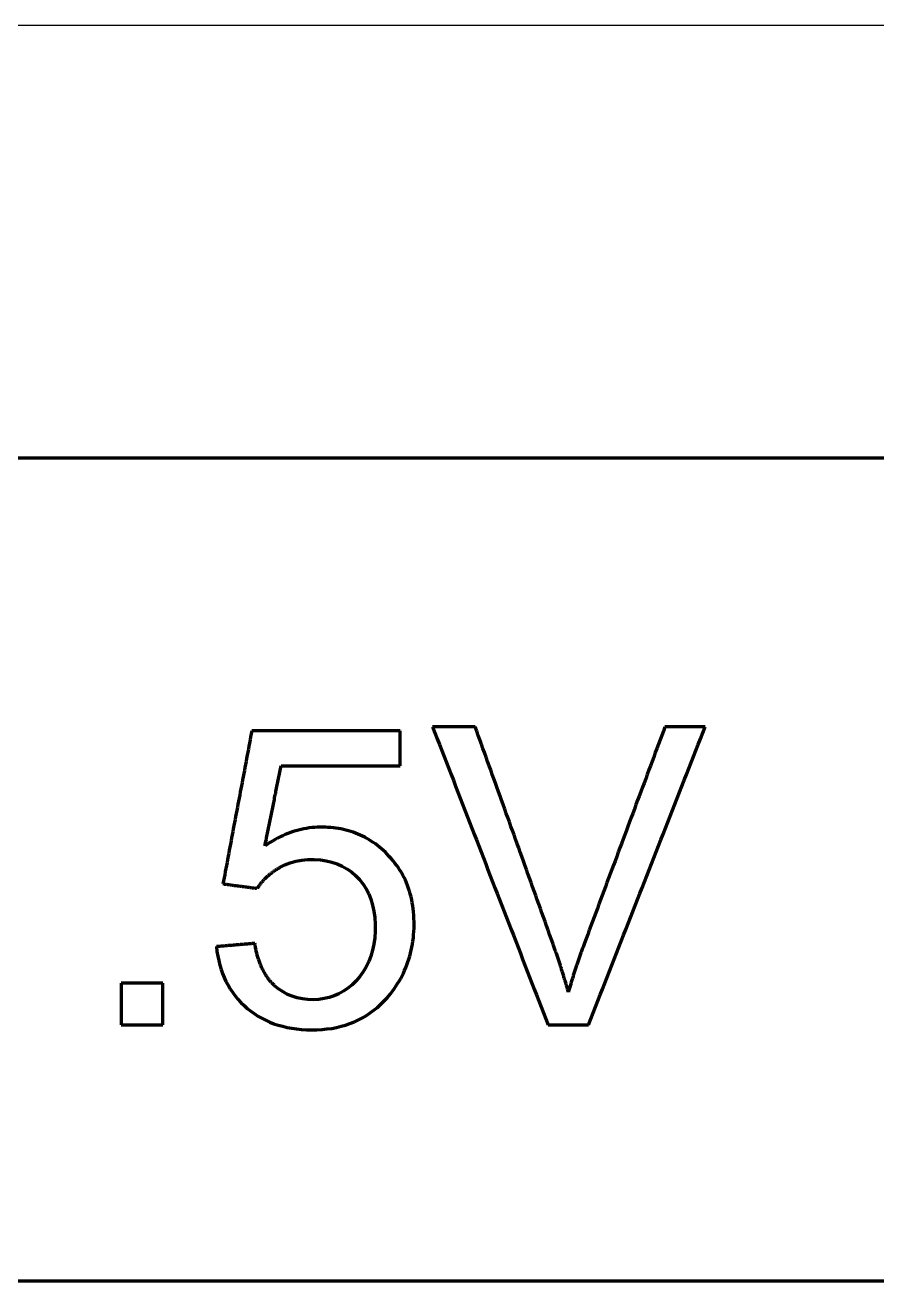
# Model space of a CAD drawing. Header units: millimetres. Extents: x 927 to 1533, y 508 to 795.
# Drawn here: x 1131.19 to 1139.59, y 634.94 to 647.33 of the extents above; entities that cross this region are included whole.
import ezdxf

# ---------------------------------------------------------------- set-up
doc = ezdxf.new("R2010")
doc.units = ezdxf.units.MM
doc.layers.add('1', color=7, linetype='Continuous', true_color=0xffffff)
doc.layers.add('激光切割', color=7, linetype='Continuous')

msp = doc.modelspace()

# ---------------------------------------------------------------- linework, layer by layer
at = {"layer": '1', "color": 1, "linetype": 'Continuous', "lineweight": 70}
for p, q in [((1147.92, 643.052), (1122.417, 643.052)), ((1135.631, 640.404), (1135.209, 640.404)), ((1135.209, 640.404), (1135.232, 640.345)), ((1135.646, 640.361), (1135.631, 640.404)), ((1137.502, 640.404), (1137.486, 640.361)), ((1137.899, 640.404), (1137.502, 640.404)), ((1137.876, 640.345), (1137.899, 640.404)), ((1133.415, 640.304), (1133.41, 640.273)), ((1133.421, 640.334), (1133.415, 640.304)), ((1133.427, 640.364), (1133.421, 640.334)), ((1134.889, 640.364), (1133.427, 640.364)), ((1134.889, 640.019), (1134.889, 640.364)), ((1135.232, 640.345), (1135.255, 640.286)), ((1135.255, 640.286), (1135.278, 640.227)), ((1135.661, 640.318), (1135.646, 640.361)), ((1135.677, 640.276), (1135.661, 640.318)), ((1137.47, 640.318), (1137.454, 640.276)), ((1137.486, 640.361), (1137.47, 640.318)), ((1137.83, 640.227), (1137.853, 640.286)), ((1137.853, 640.286), (1137.876, 640.345)), ((1133.393, 640.183), (1133.387, 640.153)), ((1133.398, 640.213), (1133.393, 640.183)), ((1133.404, 640.243), (1133.398, 640.213)), ((1133.41, 640.273), (1133.404, 640.243)), ((1135.278, 640.227), (1135.301, 640.169)), ((1135.301, 640.169), (1135.323, 640.11)), ((1135.692, 640.233), (1135.677, 640.276)), ((1135.707, 640.19), (1135.692, 640.233)), ((1135.722, 640.148), (1135.707, 640.19)), ((1137.423, 640.19), (1137.407, 640.148)), ((1137.439, 640.233), (1137.423, 640.19)), ((1137.454, 640.276), (1137.439, 640.233)), ((1137.784, 640.11), (1137.807, 640.169)), ((1137.807, 640.169), (1137.83, 640.227)), ((1133.37, 640.062), (1133.364, 640.032)), ((1133.375, 640.092), (1133.37, 640.062)), ((1133.381, 640.122), (1133.375, 640.092)), ((1133.387, 640.153), (1133.381, 640.122)), ((1135.323, 640.11), (1135.346, 640.051)), ((1135.346, 640.051), (1135.369, 639.992)), ((1135.738, 640.105), (1135.722, 640.148)), ((1135.753, 640.062), (1135.738, 640.105)), ((1135.768, 640.019), (1135.753, 640.062)), ((1137.375, 640.062), (1137.359, 640.019)), ((1137.391, 640.105), (1137.375, 640.062)), ((1137.407, 640.148), (1137.391, 640.105)), ((1137.738, 639.992), (1137.761, 640.051)), ((1137.761, 640.051), (1137.784, 640.11)), ((1133.341, 639.911), (1133.336, 639.881)), ((1133.347, 639.941), (1133.341, 639.911)), ((1133.353, 639.971), (1133.347, 639.941)), ((1133.358, 640.002), (1133.353, 639.971)), ((1133.364, 640.032), (1133.358, 640.002)), ((1133.69, 639.892), (1133.693, 639.908)), ((1133.693, 639.908), (1133.697, 639.924)), ((1133.697, 639.924), (1133.7, 639.94)), ((1133.7, 639.94), (1133.703, 639.956)), ((1133.703, 639.956), (1133.706, 639.971)), ((1133.706, 639.971), (1133.709, 639.987)), ((1133.709, 639.987), (1133.712, 640.003)), ((1133.712, 640.003), (1133.716, 640.019)), ((1133.716, 640.019), (1134.889, 640.019)), ((1135.369, 639.992), (1135.392, 639.933)), ((1135.392, 639.933), (1135.415, 639.875)), ((1135.784, 639.977), (1135.768, 640.019)), ((1135.799, 639.934), (1135.784, 639.977)), ((1135.814, 639.891), (1135.799, 639.934)), ((1137.327, 639.934), (1137.312, 639.891)), ((1137.343, 639.977), (1137.327, 639.934)), ((1137.359, 640.019), (1137.343, 639.977)), ((1137.692, 639.875), (1137.715, 639.933)), ((1137.715, 639.933), (1137.738, 639.992)), ((1133.318, 639.79), (1133.313, 639.76)), ((1133.324, 639.82), (1133.318, 639.79)), ((1133.33, 639.851), (1133.324, 639.82)), ((1133.336, 639.881), (1133.33, 639.851)), ((1133.668, 639.782), (1133.671, 639.797)), ((1133.671, 639.797), (1133.674, 639.813)), ((1133.674, 639.813), (1133.678, 639.829)), ((1133.678, 639.829), (1133.681, 639.845)), ((1133.681, 639.845), (1133.684, 639.861)), ((1133.684, 639.861), (1133.687, 639.876)), ((1133.687, 639.876), (1133.69, 639.892)), ((1135.415, 639.875), (1135.437, 639.816)), ((1135.437, 639.816), (1135.46, 639.757)), ((1135.829, 639.848), (1135.814, 639.891)), ((1135.845, 639.806), (1135.829, 639.848)), ((1135.86, 639.763), (1135.845, 639.806)), ((1137.28, 639.806), (1137.264, 639.763)), ((1137.296, 639.848), (1137.28, 639.806)), ((1137.312, 639.891), (1137.296, 639.848)), ((1137.646, 639.757), (1137.669, 639.816)), ((1137.669, 639.816), (1137.692, 639.875)), ((1133.296, 639.669), (1133.29, 639.639)), ((1133.301, 639.699), (1133.296, 639.669)), ((1133.307, 639.73), (1133.301, 639.699)), ((1133.313, 639.76), (1133.307, 639.73)), ((1133.643, 639.655), (1133.646, 639.671)), ((1133.646, 639.671), (1133.649, 639.687)), ((1133.649, 639.687), (1133.652, 639.703)), ((1133.652, 639.703), (1133.655, 639.718)), ((1133.655, 639.718), (1133.658, 639.734)), ((1133.658, 639.734), (1133.662, 639.75)), ((1133.662, 639.75), (1133.665, 639.766)), ((1133.665, 639.766), (1133.668, 639.782)), ((1135.46, 639.757), (1135.483, 639.698)), ((1135.483, 639.698), (1135.506, 639.639)), ((1135.875, 639.72), (1135.86, 639.763)), ((1135.891, 639.678), (1135.875, 639.72)), ((1135.906, 639.635), (1135.891, 639.678)), ((1137.232, 639.678), (1137.216, 639.635)), ((1137.248, 639.72), (1137.232, 639.678)), ((1137.264, 639.763), (1137.248, 639.72)), ((1137.6, 639.639), (1137.623, 639.698)), ((1137.623, 639.698), (1137.646, 639.757)), ((1133.273, 639.548), (1133.267, 639.518)), ((1133.279, 639.579), (1133.273, 639.548)), ((1133.284, 639.609), (1133.279, 639.579)), ((1133.29, 639.639), (1133.284, 639.609)), ((1133.617, 639.529), (1133.62, 639.544)), ((1133.62, 639.544), (1133.624, 639.56)), ((1133.624, 639.56), (1133.627, 639.576)), ((1133.627, 639.576), (1133.63, 639.592)), ((1133.63, 639.592), (1133.633, 639.608)), ((1133.633, 639.608), (1133.636, 639.624)), ((1133.636, 639.624), (1133.639, 639.639)), ((1133.639, 639.639), (1133.643, 639.655)), ((1135.506, 639.639), (1135.529, 639.581)), ((1135.529, 639.581), (1135.551, 639.522)), ((1135.921, 639.592), (1135.906, 639.635)), ((1135.936, 639.549), (1135.921, 639.592)), ((1135.952, 639.507), (1135.936, 639.549)), ((1137.184, 639.549), (1137.169, 639.507)), ((1137.2, 639.592), (1137.184, 639.549)), ((1137.216, 639.635), (1137.2, 639.592)), ((1137.554, 639.522), (1137.577, 639.581)), ((1137.577, 639.581), (1137.6, 639.639)), ((1133.25, 639.428), (1133.244, 639.397)), ((1133.256, 639.458), (1133.25, 639.428)), ((1133.261, 639.488), (1133.256, 639.458)), ((1133.267, 639.518), (1133.261, 639.488)), ((1133.592, 639.402), (1133.595, 639.418)), ((1133.595, 639.418), (1133.598, 639.434)), ((1133.598, 639.434), (1133.601, 639.45)), ((1133.601, 639.45), (1133.605, 639.465)), ((1133.605, 639.465), (1133.608, 639.481)), ((1133.608, 639.481), (1133.611, 639.497)), ((1133.611, 639.497), (1133.614, 639.513)), ((1133.614, 639.513), (1133.617, 639.529)), ((1134.098, 639.413), (1134.071, 639.412)), ((1134.125, 639.413), (1134.098, 639.413)), ((1134.152, 639.413), (1134.125, 639.413)), ((1134.178, 639.411), (1134.152, 639.413)), ((1135.551, 639.522), (1135.574, 639.463)), ((1135.574, 639.463), (1135.597, 639.404)), ((1135.967, 639.464), (1135.952, 639.507)), ((1135.982, 639.421), (1135.967, 639.464)), ((1135.998, 639.379), (1135.982, 639.421)), ((1137.137, 639.421), (1137.121, 639.379)), ((1137.153, 639.464), (1137.137, 639.421)), ((1137.169, 639.507), (1137.153, 639.464)), ((1137.508, 639.404), (1137.531, 639.463)), ((1137.531, 639.463), (1137.554, 639.522)), ((1133.227, 639.307), (1133.222, 639.277)), ((1133.233, 639.337), (1133.227, 639.307)), ((1133.239, 639.367), (1133.233, 639.337)), ((1133.244, 639.397), (1133.239, 639.367)), ((1133.566, 639.276), (1133.57, 639.291)), ((1133.57, 639.291), (1133.573, 639.307)), ((1133.573, 639.307), (1133.576, 639.323)), ((1133.576, 639.323), (1133.579, 639.339)), ((1133.579, 639.339), (1133.582, 639.355)), ((1133.582, 639.355), (1133.585, 639.371)), ((1133.585, 639.371), (1133.589, 639.386)), ((1133.589, 639.386), (1133.592, 639.402)), ((1133.656, 639.291), (1133.631, 639.276)), ((1133.681, 639.304), (1133.656, 639.291)), ((1133.707, 639.317), (1133.681, 639.304)), ((1133.732, 639.329), (1133.707, 639.317)), ((1133.757, 639.34), (1133.732, 639.329)), ((1133.783, 639.351), (1133.757, 639.34)), ((1133.809, 639.36), (1133.783, 639.351)), ((1133.834, 639.369), (1133.809, 639.36)), ((1133.86, 639.377), (1133.834, 639.369)), ((1133.886, 639.384), (1133.86, 639.377)), ((1133.912, 639.391), (1133.886, 639.384)), ((1133.939, 639.396), (1133.912, 639.391)), ((1133.965, 639.401), (1133.939, 639.396)), ((1133.991, 639.405), (1133.965, 639.401)), ((1134.018, 639.408), (1133.991, 639.405)), ((1134.045, 639.411), (1134.018, 639.408)), ((1134.071, 639.412), (1134.045, 639.411)), ((1134.205, 639.409), (1134.178, 639.411)), ((1134.231, 639.407), (1134.205, 639.409)), ((1134.256, 639.403), (1134.231, 639.407)), ((1134.281, 639.399), (1134.256, 639.403)), ((1134.306, 639.395), (1134.281, 639.399)), ((1134.331, 639.39), (1134.306, 639.395)), ((1134.355, 639.384), (1134.331, 639.39)), ((1134.379, 639.377), (1134.355, 639.384)), ((1134.403, 639.37), (1134.379, 639.377)), ((1134.427, 639.362), (1134.403, 639.37)), ((1134.45, 639.353), (1134.427, 639.362)), ((1134.473, 639.344), (1134.45, 639.353)), ((1134.496, 639.334), (1134.473, 639.344)), ((1134.518, 639.324), (1134.496, 639.334)), ((1134.54, 639.313), (1134.518, 639.324)), ((1134.562, 639.301), (1134.54, 639.313)), ((1134.583, 639.288), (1134.562, 639.301)), ((1135.597, 639.404), (1135.62, 639.345)), ((1135.62, 639.345), (1135.643, 639.287)), ((1136.013, 639.336), (1135.998, 639.379)), ((1136.028, 639.293), (1136.013, 639.336)), ((1136.043, 639.25), (1136.028, 639.293)), ((1137.089, 639.293), (1137.073, 639.25)), ((1137.105, 639.336), (1137.089, 639.293)), ((1137.121, 639.379), (1137.105, 639.336)), ((1137.462, 639.287), (1137.485, 639.345)), ((1137.485, 639.345), (1137.508, 639.404)), ((1133.204, 639.186), (1133.199, 639.156)), ((1133.21, 639.216), (1133.204, 639.186)), ((1133.216, 639.246), (1133.21, 639.216)), ((1133.222, 639.277), (1133.216, 639.246)), ((1133.582, 639.245), (1133.557, 639.228)), ((1133.557, 639.228), (1133.56, 639.244)), ((1133.56, 639.244), (1133.563, 639.26)), ((1133.563, 639.26), (1133.566, 639.276)), ((1133.606, 639.261), (1133.582, 639.245)), ((1133.631, 639.276), (1133.606, 639.261)), ((1134.604, 639.275), (1134.583, 639.288)), ((1134.625, 639.261), (1134.604, 639.275)), ((1134.646, 639.247), (1134.625, 639.261)), ((1134.666, 639.232), (1134.646, 639.247)), ((1134.686, 639.216), (1134.666, 639.232)), ((1134.705, 639.199), (1134.686, 639.216)), ((1134.725, 639.182), (1134.705, 639.199)), ((1134.744, 639.165), (1134.725, 639.182)), ((1135.643, 639.287), (1135.665, 639.228)), ((1135.665, 639.228), (1135.688, 639.169)), ((1135.688, 639.169), (1135.711, 639.11)), ((1136.059, 639.208), (1136.043, 639.25)), ((1136.074, 639.165), (1136.059, 639.208)), ((1136.089, 639.122), (1136.074, 639.165)), ((1137.041, 639.165), (1137.026, 639.122)), ((1137.057, 639.208), (1137.041, 639.165)), ((1137.073, 639.25), (1137.057, 639.208)), ((1137.393, 639.11), (1137.416, 639.169)), ((1137.416, 639.169), (1137.439, 639.228)), ((1137.439, 639.228), (1137.462, 639.287)), ((1133.182, 639.065), (1133.176, 639.035)), ((1133.187, 639.095), (1133.182, 639.065)), ((1133.193, 639.126), (1133.187, 639.095)), ((1133.199, 639.156), (1133.193, 639.126)), ((1133.753, 639.041), (1133.806, 639.062)), ((1133.806, 639.062), (1133.862, 639.077)), ((1133.862, 639.077), (1133.92, 639.088)), ((1133.92, 639.088), (1133.98, 639.093)), ((1133.98, 639.093), (1134.042, 639.094)), ((1134.042, 639.094), (1134.103, 639.09)), ((1134.103, 639.09), (1134.16, 639.081)), ((1134.16, 639.081), (1134.215, 639.068)), ((1134.215, 639.068), (1134.268, 639.051)), ((1134.268, 639.051), (1134.317, 639.029)), ((1134.763, 639.146), (1134.744, 639.165)), ((1134.783, 639.125), (1134.763, 639.146)), ((1134.802, 639.104), (1134.783, 639.125)), ((1134.821, 639.082), (1134.802, 639.104)), ((1134.839, 639.059), (1134.821, 639.082)), ((1134.856, 639.036), (1134.839, 639.059)), ((1135.711, 639.11), (1135.734, 639.051)), ((1135.734, 639.051), (1135.756, 638.993)), ((1136.105, 639.079), (1136.089, 639.122)), ((1136.12, 639.037), (1136.105, 639.079)), ((1137.01, 639.079), (1136.994, 639.037)), ((1137.026, 639.122), (1137.01, 639.079)), ((1137.347, 638.993), (1137.37, 639.051)), ((1137.37, 639.051), (1137.393, 639.11)), ((1133.159, 638.944), (1133.153, 638.914)), ((1133.165, 638.974), (1133.159, 638.944)), ((1133.17, 639.005), (1133.165, 638.974)), ((1133.176, 639.035), (1133.17, 639.005)), ((1133.567, 638.915), (1133.572, 638.92)), ((1133.572, 638.92), (1133.576, 638.924)), ((1133.576, 638.924), (1133.581, 638.928)), ((1133.581, 638.928), (1133.585, 638.932)), ((1133.585, 638.932), (1133.59, 638.936)), ((1133.59, 638.936), (1133.594, 638.94)), ((1133.594, 638.94), (1133.599, 638.944)), ((1133.599, 638.944), (1133.604, 638.948)), ((1133.604, 638.948), (1133.608, 638.952)), ((1133.608, 638.952), (1133.613, 638.955)), ((1133.613, 638.955), (1133.618, 638.959)), ((1133.618, 638.959), (1133.623, 638.963)), ((1133.623, 638.963), (1133.628, 638.967)), ((1133.628, 638.967), (1133.633, 638.97)), ((1133.633, 638.97), (1133.638, 638.974)), ((1133.638, 638.974), (1133.643, 638.978)), ((1133.643, 638.978), (1133.648, 638.981)), ((1133.648, 638.981), (1133.653, 638.985)), ((1133.653, 638.985), (1133.658, 638.988)), ((1133.658, 638.988), (1133.663, 638.992)), ((1133.663, 638.992), (1133.669, 638.995)), ((1133.669, 638.995), (1133.674, 638.998)), ((1133.674, 638.998), (1133.679, 639.002)), ((1133.679, 639.002), (1133.685, 639.005)), ((1133.685, 639.005), (1133.69, 639.008)), ((1133.69, 639.008), (1133.696, 639.011)), ((1133.696, 639.011), (1133.701, 639.015)), ((1133.701, 639.015), (1133.753, 639.041)), ((1134.317, 639.029), (1134.364, 639.002)), ((1134.364, 639.002), (1134.409, 638.971)), ((1134.409, 638.971), (1134.45, 638.936)), ((1134.45, 638.936), (1134.489, 638.896)), ((1134.872, 639.013), (1134.856, 639.036)), ((1134.887, 638.989), (1134.872, 639.013)), ((1134.902, 638.965), (1134.887, 638.989)), ((1134.916, 638.94), (1134.902, 638.965)), ((1134.929, 638.915), (1134.916, 638.94)), ((1135.756, 638.993), (1135.779, 638.934)), ((1135.779, 638.934), (1135.802, 638.875)), ((1136.135, 638.994), (1136.12, 639.037)), ((1136.15, 638.951), (1136.135, 638.994)), ((1136.166, 638.909), (1136.15, 638.951)), ((1136.962, 638.951), (1136.946, 638.909)), ((1136.978, 638.994), (1136.962, 638.951)), ((1136.994, 639.037), (1136.978, 638.994)), ((1137.3, 638.875), (1137.324, 638.934)), ((1137.324, 638.934), (1137.347, 638.993)), ((1133.147, 638.884), (1133.142, 638.854)), ((1133.142, 638.854), (1133.148, 638.853)), ((1133.153, 638.914), (1133.147, 638.884)), ((1133.148, 638.853), (1133.155, 638.852)), ((1133.155, 638.852), (1133.162, 638.851)), ((1133.162, 638.851), (1133.169, 638.85)), ((1133.169, 638.85), (1133.176, 638.849)), ((1133.176, 638.849), (1133.182, 638.848)), ((1133.182, 638.848), (1133.189, 638.847)), ((1133.189, 638.847), (1133.196, 638.847)), ((1133.196, 638.847), (1133.203, 638.846)), ((1133.203, 638.846), (1133.21, 638.845)), ((1133.21, 638.845), (1133.216, 638.844)), ((1133.216, 638.844), (1133.223, 638.843)), ((1133.223, 638.843), (1133.23, 638.842)), ((1133.23, 638.842), (1133.237, 638.841)), ((1133.237, 638.841), (1133.243, 638.84)), ((1133.243, 638.84), (1133.25, 638.839)), ((1133.25, 638.839), (1133.257, 638.839)), ((1133.257, 638.839), (1133.264, 638.838)), ((1133.264, 638.838), (1133.271, 638.837)), ((1133.271, 638.837), (1133.277, 638.836)), ((1133.277, 638.836), (1133.284, 638.835)), ((1133.284, 638.835), (1133.291, 638.834)), ((1133.291, 638.834), (1133.298, 638.833)), ((1133.298, 638.833), (1133.305, 638.832)), ((1133.305, 638.832), (1133.311, 638.831)), ((1133.311, 638.831), (1133.318, 638.831)), ((1133.318, 638.831), (1133.325, 638.83)), ((1133.325, 638.83), (1133.332, 638.829)), ((1133.332, 638.829), (1133.338, 638.828)), ((1133.338, 638.828), (1133.345, 638.827)), ((1133.345, 638.827), (1133.352, 638.826)), ((1133.352, 638.826), (1133.359, 638.825)), ((1133.359, 638.825), (1133.366, 638.824)), ((1133.366, 638.824), (1133.372, 638.823)), ((1133.372, 638.823), (1133.379, 638.823)), ((1133.379, 638.823), (1133.386, 638.822)), ((1133.386, 638.822), (1133.393, 638.821)), ((1133.393, 638.821), (1133.4, 638.82)), ((1133.4, 638.82), (1133.406, 638.819)), ((1133.406, 638.819), (1133.413, 638.818)), ((1133.413, 638.818), (1133.42, 638.817)), ((1133.42, 638.817), (1133.427, 638.816)), ((1133.427, 638.816), (1133.433, 638.815)), ((1133.433, 638.815), (1133.44, 638.815)), ((1133.44, 638.815), (1133.447, 638.814)), ((1133.447, 638.814), (1133.454, 638.813)), ((1133.454, 638.813), (1133.461, 638.812)), ((1133.461, 638.812), (1133.467, 638.811)), ((1133.467, 638.811), (1133.474, 638.81)), ((1133.474, 638.81), (1133.481, 638.809)), ((1133.481, 638.809), (1133.484, 638.814)), ((1133.484, 638.814), (1133.487, 638.819)), ((1133.487, 638.819), (1133.491, 638.824)), ((1133.491, 638.824), (1133.494, 638.829)), ((1133.494, 638.829), (1133.498, 638.834)), ((1133.498, 638.834), (1133.501, 638.839)), ((1133.501, 638.839), (1133.505, 638.844)), ((1133.505, 638.844), (1133.508, 638.848)), ((1133.508, 638.848), (1133.512, 638.853)), ((1133.512, 638.853), (1133.515, 638.858)), ((1133.515, 638.858), (1133.519, 638.863)), ((1133.519, 638.863), (1133.523, 638.867)), ((1133.523, 638.867), (1133.527, 638.872)), ((1133.527, 638.872), (1133.531, 638.876)), ((1133.531, 638.876), (1133.534, 638.881)), ((1133.534, 638.881), (1133.538, 638.885)), ((1133.538, 638.885), (1133.542, 638.89)), ((1133.542, 638.89), (1133.546, 638.894)), ((1133.546, 638.894), (1133.551, 638.898)), ((1133.551, 638.898), (1133.555, 638.903)), ((1133.555, 638.903), (1133.559, 638.907)), ((1133.559, 638.907), (1133.563, 638.911)), ((1133.563, 638.911), (1133.567, 638.915)), ((1134.489, 638.896), (1134.524, 638.852)), ((1134.524, 638.852), (1134.554, 638.805)), ((1134.554, 638.805), (1134.58, 638.755)), ((1134.941, 638.889), (1134.929, 638.915)), ((1134.952, 638.863), (1134.941, 638.889)), ((1134.963, 638.837), (1134.952, 638.863)), ((1134.973, 638.809), (1134.963, 638.837)), ((1134.982, 638.782), (1134.973, 638.809)), ((1135.802, 638.875), (1135.825, 638.816)), ((1135.825, 638.816), (1135.848, 638.757)), ((1136.181, 638.866), (1136.166, 638.909)), ((1136.196, 638.823), (1136.181, 638.866)), ((1136.212, 638.78), (1136.196, 638.823)), ((1136.914, 638.823), (1136.898, 638.78)), ((1136.93, 638.866), (1136.914, 638.823)), ((1136.946, 638.909), (1136.93, 638.866)), ((1137.254, 638.757), (1137.277, 638.816)), ((1137.277, 638.816), (1137.3, 638.875)), ((1134.58, 638.755), (1134.601, 638.702)), ((1134.601, 638.702), (1134.618, 638.645)), ((1134.99, 638.754), (1134.982, 638.782)), ((1134.997, 638.725), (1134.99, 638.754)), ((1135.004, 638.696), (1134.997, 638.725)), ((1135.01, 638.667), (1135.004, 638.696)), ((1135.848, 638.757), (1135.87, 638.699)), ((1135.87, 638.699), (1135.893, 638.64)), ((1136.227, 638.738), (1136.212, 638.78)), ((1136.242, 638.695), (1136.227, 638.738)), ((1136.257, 638.652), (1136.242, 638.695)), ((1136.867, 638.695), (1136.851, 638.652)), ((1136.883, 638.738), (1136.867, 638.695)), ((1136.898, 638.78), (1136.883, 638.738)), ((1137.208, 638.64), (1137.231, 638.699)), ((1137.231, 638.699), (1137.254, 638.757)), ((1134.618, 638.645), (1134.631, 638.585)), ((1134.631, 638.585), (1134.64, 638.522)), ((1135.015, 638.637), (1135.01, 638.667)), ((1135.019, 638.607), (1135.015, 638.637)), ((1135.022, 638.576), (1135.019, 638.607)), ((1135.025, 638.544), (1135.022, 638.576)), ((1135.893, 638.64), (1135.916, 638.581)), ((1135.916, 638.581), (1135.939, 638.522)), ((1136.273, 638.609), (1136.257, 638.652)), ((1136.288, 638.567), (1136.273, 638.609)), ((1136.303, 638.524), (1136.288, 638.567)), ((1136.819, 638.567), (1136.803, 638.524)), ((1136.835, 638.609), (1136.819, 638.567)), ((1136.851, 638.652), (1136.835, 638.609)), ((1137.162, 638.522), (1137.185, 638.581)), ((1137.185, 638.581), (1137.208, 638.64)), ((1134.64, 638.522), (1134.643, 638.456)), ((1134.643, 638.456), (1134.643, 638.387)), ((1135.026, 638.513), (1135.025, 638.544)), ((1135.027, 638.48), (1135.026, 638.513)), ((1135.027, 638.448), (1135.027, 638.48)), ((1135.027, 638.415), (1135.027, 638.448)), ((1135.939, 638.522), (1135.962, 638.463)), ((1135.962, 638.463), (1135.984, 638.404)), ((1136.319, 638.481), (1136.303, 638.524)), ((1136.334, 638.439), (1136.319, 638.481)), ((1136.349, 638.396), (1136.334, 638.439)), ((1136.771, 638.439), (1136.755, 638.396)), ((1136.787, 638.481), (1136.771, 638.439)), ((1136.803, 638.524), (1136.787, 638.481)), ((1137.116, 638.404), (1137.139, 638.463)), ((1137.139, 638.463), (1137.162, 638.522)), ((1134.639, 638.321), (1134.63, 638.258)), ((1134.643, 638.387), (1134.639, 638.321)), ((1135.016, 638.289), (1135.02, 638.32)), ((1135.02, 638.32), (1135.023, 638.352)), ((1135.023, 638.352), (1135.025, 638.383)), ((1135.025, 638.383), (1135.027, 638.415)), ((1135.984, 638.404), (1136.007, 638.346)), ((1136.007, 638.346), (1136.03, 638.287)), ((1136.364, 638.353), (1136.349, 638.396)), ((1136.38, 638.31), (1136.364, 638.353)), ((1136.395, 638.268), (1136.38, 638.31)), ((1136.724, 638.31), (1136.708, 638.268)), ((1136.74, 638.353), (1136.724, 638.31)), ((1136.755, 638.396), (1136.74, 638.353)), ((1137.07, 638.287), (1137.093, 638.346)), ((1137.093, 638.346), (1137.116, 638.404)), ((1133.085, 638.234), (1133.078, 638.234)), ((1133.078, 638.234), (1133.083, 638.187)), ((1133.083, 638.187), (1133.091, 638.141)), ((1133.093, 638.235), (1133.085, 638.234)), ((1133.101, 638.236), (1133.093, 638.235)), ((1133.108, 638.236), (1133.101, 638.236)), ((1133.116, 638.237), (1133.108, 638.236)), ((1133.123, 638.238), (1133.116, 638.237)), ((1133.131, 638.238), (1133.123, 638.238)), ((1133.138, 638.239), (1133.131, 638.238)), ((1133.146, 638.24), (1133.138, 638.239)), ((1133.154, 638.24), (1133.146, 638.24)), ((1133.161, 638.241), (1133.154, 638.24)), ((1133.169, 638.242), (1133.161, 638.241)), ((1133.176, 638.242), (1133.169, 638.242)), ((1133.184, 638.243), (1133.176, 638.242)), ((1133.191, 638.244), (1133.184, 638.243)), ((1133.199, 638.244), (1133.191, 638.244)), ((1133.207, 638.245), (1133.199, 638.244)), ((1133.214, 638.245), (1133.207, 638.245)), ((1133.222, 638.246), (1133.214, 638.245)), ((1133.229, 638.247), (1133.222, 638.246)), ((1133.237, 638.247), (1133.229, 638.247)), ((1133.245, 638.248), (1133.237, 638.247)), ((1133.252, 638.249), (1133.245, 638.248)), ((1133.26, 638.249), (1133.252, 638.249)), ((1133.267, 638.25), (1133.26, 638.249)), ((1133.275, 638.251), (1133.267, 638.25)), ((1133.282, 638.251), (1133.275, 638.251)), ((1133.29, 638.252), (1133.282, 638.251)), ((1133.298, 638.253), (1133.29, 638.252)), ((1133.305, 638.253), (1133.298, 638.253)), ((1133.313, 638.254), (1133.305, 638.253)), ((1133.32, 638.255), (1133.313, 638.254)), ((1133.328, 638.255), (1133.32, 638.255)), ((1133.336, 638.256), (1133.328, 638.255)), ((1133.343, 638.256), (1133.336, 638.256)), ((1133.351, 638.257), (1133.343, 638.256)), ((1133.358, 638.258), (1133.351, 638.257)), ((1133.366, 638.258), (1133.358, 638.258)), ((1133.373, 638.259), (1133.366, 638.258)), ((1133.381, 638.26), (1133.373, 638.259)), ((1133.389, 638.26), (1133.381, 638.26)), ((1133.396, 638.261), (1133.389, 638.26)), ((1133.404, 638.262), (1133.396, 638.261)), ((1133.411, 638.262), (1133.404, 638.262)), ((1133.419, 638.263), (1133.411, 638.262)), ((1133.427, 638.264), (1133.419, 638.263)), ((1133.434, 638.264), (1133.427, 638.264)), ((1133.442, 638.265), (1133.434, 638.264)), ((1133.449, 638.266), (1133.442, 638.265)), ((1133.457, 638.266), (1133.449, 638.266)), ((1133.459, 638.255), (1133.457, 638.266)), ((1133.46, 638.244), (1133.459, 638.255)), ((1133.462, 638.233), (1133.46, 638.244)), ((1133.464, 638.223), (1133.462, 638.233)), ((1133.466, 638.212), (1133.464, 638.223)), ((1133.469, 638.202), (1133.466, 638.212)), ((1133.471, 638.191), (1133.469, 638.202)), ((1133.473, 638.181), (1133.471, 638.191)), ((1133.476, 638.171), (1133.473, 638.181)), ((1134.617, 638.198), (1134.6, 638.14)), ((1134.63, 638.258), (1134.617, 638.198)), ((1134.993, 638.169), (1135, 638.199)), ((1135, 638.199), (1135.006, 638.229)), ((1135.006, 638.229), (1135.011, 638.259)), ((1135.011, 638.259), (1135.016, 638.289)), ((1136.03, 638.287), (1136.053, 638.228)), ((1136.053, 638.228), (1136.076, 638.169)), ((1136.399, 638.257), (1136.395, 638.268)), ((1136.402, 638.247), (1136.399, 638.257)), ((1136.406, 638.237), (1136.402, 638.247)), ((1136.41, 638.227), (1136.406, 638.237)), ((1136.413, 638.217), (1136.41, 638.227)), ((1136.417, 638.207), (1136.413, 638.217)), ((1136.42, 638.197), (1136.417, 638.207)), ((1136.424, 638.186), (1136.42, 638.197)), ((1136.427, 638.176), (1136.424, 638.186)), ((1136.431, 638.166), (1136.427, 638.176)), ((1136.676, 638.181), (1136.673, 638.172)), ((1136.68, 638.191), (1136.676, 638.181)), ((1136.683, 638.2), (1136.68, 638.191)), ((1136.686, 638.21), (1136.683, 638.2)), ((1136.69, 638.22), (1136.686, 638.21)), ((1136.694, 638.229), (1136.69, 638.22)), ((1136.697, 638.239), (1136.694, 638.229)), ((1136.701, 638.248), (1136.697, 638.239)), ((1136.704, 638.258), (1136.701, 638.248)), ((1136.708, 638.268), (1136.704, 638.258)), ((1137.024, 638.169), (1137.047, 638.228)), ((1137.047, 638.228), (1137.07, 638.287)), ((1133.091, 638.141), (1133.1, 638.096)), ((1133.1, 638.096), (1133.111, 638.053)), ((1133.111, 638.053), (1133.123, 638.01)), ((1133.478, 638.161), (1133.476, 638.171)), ((1133.481, 638.151), (1133.478, 638.161)), ((1133.483, 638.141), (1133.481, 638.151)), ((1133.486, 638.131), (1133.483, 638.141)), ((1133.489, 638.122), (1133.486, 638.131)), ((1133.492, 638.112), (1133.489, 638.122)), ((1133.495, 638.103), (1133.492, 638.112)), ((1133.498, 638.094), (1133.495, 638.103)), ((1133.502, 638.084), (1133.498, 638.094)), ((1133.505, 638.075), (1133.502, 638.084)), ((1133.508, 638.066), (1133.505, 638.075)), ((1133.512, 638.058), (1133.508, 638.066)), ((1133.515, 638.049), (1133.512, 638.058)), ((1134.58, 638.086), (1134.555, 638.035)), ((1134.6, 638.14), (1134.58, 638.086)), ((1134.946, 638.027), (1134.957, 638.055)), ((1134.957, 638.055), (1134.967, 638.083)), ((1134.967, 638.083), (1134.976, 638.111)), ((1134.976, 638.111), (1134.985, 638.14)), ((1134.985, 638.14), (1134.993, 638.169)), ((1136.076, 638.169), (1136.098, 638.11)), ((1136.098, 638.11), (1136.121, 638.052)), ((1136.121, 638.052), (1136.144, 637.993)), ((1136.434, 638.156), (1136.431, 638.166)), ((1136.438, 638.146), (1136.434, 638.156)), ((1136.441, 638.137), (1136.438, 638.146)), ((1136.444, 638.127), (1136.441, 638.137)), ((1136.448, 638.117), (1136.444, 638.127)), ((1136.451, 638.107), (1136.448, 638.117)), ((1136.454, 638.097), (1136.451, 638.107)), ((1136.457, 638.087), (1136.454, 638.097)), ((1136.461, 638.077), (1136.457, 638.087)), ((1136.464, 638.068), (1136.461, 638.077)), ((1136.467, 638.058), (1136.464, 638.068)), ((1136.47, 638.048), (1136.467, 638.058)), ((1136.633, 638.056), (1136.629, 638.047)), ((1136.636, 638.066), (1136.633, 638.056)), ((1136.639, 638.075), (1136.636, 638.066)), ((1136.642, 638.085), (1136.639, 638.075)), ((1136.646, 638.095), (1136.642, 638.085)), ((1136.649, 638.104), (1136.646, 638.095)), ((1136.652, 638.114), (1136.649, 638.104)), ((1136.656, 638.123), (1136.652, 638.114)), ((1136.659, 638.133), (1136.656, 638.123)), ((1136.662, 638.143), (1136.659, 638.133)), ((1136.666, 638.152), (1136.662, 638.143)), ((1136.669, 638.162), (1136.666, 638.152)), ((1136.673, 638.172), (1136.669, 638.162)), ((1136.955, 637.993), (1136.978, 638.052)), ((1136.978, 638.052), (1137.001, 638.11)), ((1137.001, 638.11), (1137.024, 638.169)), ((1133.123, 638.01), (1133.138, 637.969)), ((1133.138, 637.969), (1133.154, 637.929)), ((1133.154, 637.929), (1133.172, 637.891)), ((1133.519, 638.04), (1133.515, 638.049)), ((1133.523, 638.032), (1133.519, 638.04)), ((1133.527, 638.023), (1133.523, 638.032)), ((1133.531, 638.015), (1133.527, 638.023)), ((1133.535, 638.007), (1133.531, 638.015)), ((1133.539, 637.999), (1133.535, 638.007)), ((1133.543, 637.991), (1133.539, 637.999)), ((1133.547, 637.983), (1133.543, 637.991)), ((1133.552, 637.975), (1133.547, 637.983)), ((1133.556, 637.968), (1133.552, 637.975)), ((1133.561, 637.96), (1133.556, 637.968)), ((1133.566, 637.953), (1133.561, 637.96)), ((1133.57, 637.946), (1133.566, 637.953)), ((1133.575, 637.938), (1133.57, 637.946)), ((1133.58, 637.931), (1133.575, 637.938)), ((1133.585, 637.924), (1133.58, 637.931)), ((1134.492, 637.941), (1134.455, 637.898)), ((1134.526, 637.986), (1134.492, 637.941)), ((1134.555, 638.035), (1134.526, 637.986)), ((1134.895, 637.92), (1134.909, 637.946)), ((1134.909, 637.946), (1134.922, 637.973)), ((1134.922, 637.973), (1134.934, 638)), ((1134.934, 638), (1134.946, 638.027)), ((1136.144, 637.993), (1136.167, 637.934)), ((1136.167, 637.934), (1136.19, 637.875)), ((1136.473, 638.038), (1136.47, 638.048)), ((1136.477, 638.029), (1136.473, 638.038)), ((1136.48, 638.019), (1136.477, 638.029)), ((1136.483, 638.009), (1136.48, 638.019)), ((1136.486, 638), (1136.483, 638.009)), ((1136.489, 637.99), (1136.486, 638)), ((1136.492, 637.981), (1136.489, 637.99)), ((1136.495, 637.971), (1136.492, 637.981)), ((1136.498, 637.962), (1136.495, 637.971)), ((1136.501, 637.952), (1136.498, 637.962)), ((1136.504, 637.943), (1136.501, 637.952)), ((1136.506, 637.933), (1136.504, 637.943)), ((1136.509, 637.924), (1136.506, 637.933)), ((1136.592, 637.931), (1136.589, 637.921)), ((1136.595, 637.941), (1136.592, 637.931)), ((1136.598, 637.95), (1136.595, 637.941)), ((1136.601, 637.96), (1136.598, 637.95)), ((1136.604, 637.97), (1136.601, 637.96)), ((1136.607, 637.979), (1136.604, 637.97)), ((1136.611, 637.989), (1136.607, 637.979)), ((1136.614, 637.998), (1136.611, 637.989)), ((1136.617, 638.008), (1136.614, 637.998)), ((1136.62, 638.018), (1136.617, 638.008)), ((1136.623, 638.027), (1136.62, 638.018)), ((1136.626, 638.037), (1136.623, 638.027)), ((1136.629, 638.047), (1136.626, 638.037)), ((1136.909, 637.875), (1136.932, 637.934)), ((1136.932, 637.934), (1136.955, 637.993)), ((1132.55, 637.875), (1132.139, 637.875)), ((1132.139, 637.875), (1132.139, 637.464)), ((1132.55, 637.464), (1132.55, 637.875)), ((1133.172, 637.891), (1133.192, 637.853)), ((1133.192, 637.853), (1133.214, 637.817)), ((1133.214, 637.817), (1133.238, 637.782)), ((1133.59, 637.918), (1133.585, 637.924)), ((1133.595, 637.911), (1133.59, 637.918)), ((1133.601, 637.904), (1133.595, 637.911)), ((1133.606, 637.898), (1133.601, 637.904)), ((1133.612, 637.891), (1133.606, 637.898)), ((1133.617, 637.885), (1133.612, 637.891)), ((1133.623, 637.879), (1133.617, 637.885)), ((1133.629, 637.873), (1133.623, 637.879)), ((1133.634, 637.867), (1133.629, 637.873)), ((1133.64, 637.861), (1133.634, 637.867)), ((1133.646, 637.855), (1133.64, 637.861)), ((1133.652, 637.849), (1133.646, 637.855)), ((1133.693, 637.816), (1133.652, 637.849)), ((1133.735, 637.787), (1133.693, 637.816)), ((1134.374, 637.825), (1134.331, 637.795)), ((1134.416, 637.859), (1134.374, 637.825)), ((1134.455, 637.898), (1134.416, 637.859)), ((1134.813, 637.795), (1134.831, 637.819)), ((1134.831, 637.819), (1134.848, 637.844)), ((1134.848, 637.844), (1134.864, 637.869)), ((1134.864, 637.869), (1134.88, 637.894)), ((1134.88, 637.894), (1134.895, 637.92)), ((1136.19, 637.875), (1136.212, 637.816)), ((1136.212, 637.816), (1136.235, 637.758)), ((1136.512, 637.915), (1136.509, 637.924)), ((1136.515, 637.905), (1136.512, 637.915)), ((1136.518, 637.896), (1136.515, 637.905)), ((1136.52, 637.887), (1136.518, 637.896)), ((1136.523, 637.877), (1136.52, 637.887)), ((1136.526, 637.868), (1136.523, 637.877)), ((1136.529, 637.859), (1136.526, 637.868)), ((1136.531, 637.85), (1136.529, 637.859)), ((1136.534, 637.841), (1136.531, 637.85)), ((1136.536, 637.832), (1136.534, 637.841)), ((1136.539, 637.822), (1136.536, 637.832)), ((1136.542, 637.813), (1136.539, 637.822)), ((1136.544, 637.804), (1136.542, 637.813)), ((1136.547, 637.795), (1136.544, 637.804)), ((1136.555, 637.806), (1136.552, 637.796)), ((1136.557, 637.815), (1136.555, 637.806)), ((1136.56, 637.825), (1136.557, 637.815)), ((1136.563, 637.835), (1136.56, 637.825)), ((1136.566, 637.844), (1136.563, 637.835)), ((1136.569, 637.854), (1136.566, 637.844)), ((1136.572, 637.863), (1136.569, 637.854)), ((1136.575, 637.873), (1136.572, 637.863)), ((1136.577, 637.883), (1136.575, 637.873)), ((1136.58, 637.892), (1136.577, 637.883)), ((1136.583, 637.902), (1136.58, 637.892)), ((1136.586, 637.912), (1136.583, 637.902)), ((1136.589, 637.921), (1136.586, 637.912)), ((1136.863, 637.758), (1136.886, 637.816)), ((1136.886, 637.816), (1136.909, 637.875)), ((1133.238, 637.782), (1133.263, 637.748)), ((1133.263, 637.748), (1133.29, 637.716)), ((1133.29, 637.716), (1133.319, 637.684)), ((1133.319, 637.684), (1133.35, 637.654)), ((1133.78, 637.763), (1133.735, 637.787)), ((1133.826, 637.744), (1133.78, 637.763)), ((1133.875, 637.728), (1133.826, 637.744)), ((1133.925, 637.718), (1133.875, 637.728)), ((1133.978, 637.712), (1133.925, 637.718)), ((1134.033, 637.71), (1133.978, 637.712)), ((1134.087, 637.713), (1134.033, 637.71)), ((1134.14, 637.721), (1134.087, 637.713)), ((1134.19, 637.733), (1134.14, 637.721)), ((1134.239, 637.749), (1134.19, 637.733)), ((1134.286, 637.77), (1134.239, 637.749)), ((1134.331, 637.795), (1134.286, 637.77)), ((1134.699, 637.666), (1134.732, 637.699)), ((1134.732, 637.699), (1134.764, 637.734)), ((1134.764, 637.734), (1134.794, 637.77)), ((1134.794, 637.77), (1134.813, 637.795)), ((1136.235, 637.758), (1136.258, 637.699)), ((1136.258, 637.699), (1136.281, 637.64)), ((1136.549, 637.786), (1136.547, 637.795)), ((1136.552, 637.796), (1136.549, 637.786)), ((1136.817, 637.64), (1136.84, 637.699)), ((1136.84, 637.699), (1136.863, 637.758)), ((1133.35, 637.654), (1133.382, 637.625)), ((1133.382, 637.625), (1133.416, 637.598)), ((1133.416, 637.598), (1133.451, 637.573)), ((1133.451, 637.573), (1133.487, 637.549)), ((1134.518, 637.532), (1134.557, 637.555)), ((1134.557, 637.555), (1134.594, 637.58)), ((1134.594, 637.58), (1134.63, 637.606)), ((1134.63, 637.606), (1134.666, 637.635)), ((1134.666, 637.635), (1134.699, 637.666)), ((1136.281, 637.64), (1136.303, 637.581)), ((1136.303, 637.581), (1136.326, 637.522)), ((1136.771, 637.522), (1136.794, 637.581)), ((1136.794, 637.581), (1136.817, 637.64)), ((1132.139, 637.464), (1132.55, 637.464)), ((1133.487, 637.549), (1133.525, 637.528)), ((1133.525, 637.528), (1133.564, 637.508)), ((1133.564, 637.508), (1133.603, 637.49)), ((1133.603, 637.49), (1133.645, 637.474)), ((1133.645, 637.474), (1133.687, 637.46)), ((1133.687, 637.46), (1133.731, 637.448)), ((1133.731, 637.448), (1133.775, 637.437)), ((1133.775, 637.437), (1133.821, 637.429)), ((1134.216, 637.428), (1134.262, 637.437)), ((1134.262, 637.437), (1134.308, 637.448)), ((1134.308, 637.448), (1134.352, 637.461)), ((1134.352, 637.461), (1134.395, 637.476)), ((1134.395, 637.476), (1134.438, 637.492)), ((1134.438, 637.492), (1134.478, 637.511)), ((1134.478, 637.511), (1134.518, 637.532)), ((1136.326, 637.522), (1136.349, 637.464)), ((1136.349, 637.464), (1136.748, 637.464)), ((1136.748, 637.464), (1136.771, 637.522)), ((1133.821, 637.429), (1133.869, 637.422)), ((1133.869, 637.422), (1133.917, 637.417)), ((1133.917, 637.417), (1133.967, 637.414)), ((1133.967, 637.414), (1134.018, 637.413)), ((1134.018, 637.413), (1134.069, 637.414)), ((1134.069, 637.414), (1134.119, 637.417)), ((1134.119, 637.417), (1134.168, 637.422)), ((1134.168, 637.422), (1134.216, 637.428)), ((1122.417, 634.937), (1147.92, 634.937))]:
    msp.add_line(p, q, dxfattribs=at)
at = {"layer": '激光切割', "color": 7}
msp.add_line((1126.107, 647.326), (1147.014, 647.326), dxfattribs=at)

doc.saveas('drawing.dxf')
